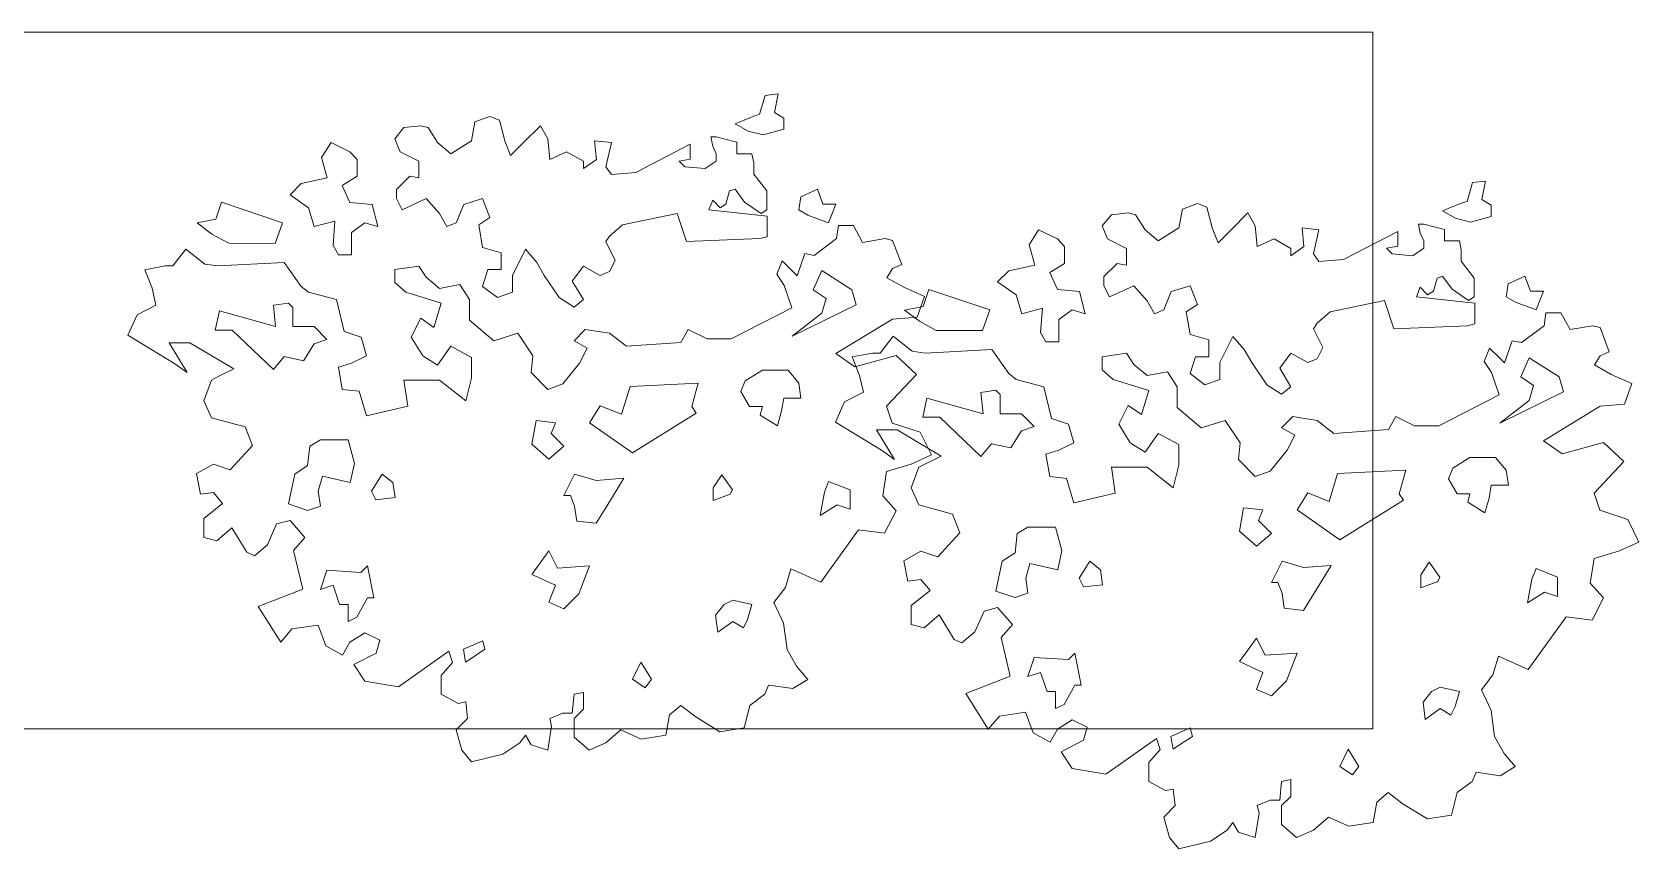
# Model space of a CAD drawing. Header units: millimetres. Extents: x 3079 to 579737, y 1565 to 1161826.
# Drawn here: x 106006 to 107390, y 927501 to 928205 of the extents above; entities that cross this region are included whole.
import ezdxf

# ---------------------------------------------------------------- set-up
doc = ezdxf.new("R2010")
doc.units = ezdxf.units.MM
doc.layers.add('partition', color=253, linetype='Continuous', lineweight=5)
doc.layers.add('TREES', color=72, linetype='Continuous', lineweight=5, transparency=0.05)

msp = doc.modelspace()

# ---------------------------------------------------------------- linework, layer by layer
at = {"layer": 'partition'}
for p, q in [((107161.2, 928204.8), (100488.1, 928204.8)), ((107161.2, 927604.8), (107161.2, 928204.8)), ((107161.2, 927604.8), (101088.1, 927604.8))]:
    msp.add_line(p, q, dxfattribs=at)
at = {"layer": 'TREES'}
for p, q in [((106387.8, 928127.5), (106400.7, 928132.1)), ((106400.7, 928132.1), (106408.9, 928129.1)), ((106318.7, 928112.9), (106326.7, 928122.5)), ((106326.7, 928122.5), (106341.2, 928124.2)), ((106341.2, 928124.2), (106347.5, 928122.5)), ((106347.5, 928122.5), (106355.7, 928109.6)), ((106384.8, 928111.3), (106387.8, 928127.5)), ((106408.9, 928129.1), (106413.6, 928111.3)), ((106429.7, 928109.6), (106444.3, 928124.2)), ((106444.3, 928124.2), (106450.6, 928112.9)), ((106323.4, 928101.7), (106318.7, 928112.9)), ((106355.7, 928109.6), (106367, 928100)), ((106367, 928100), (106384.8, 928111.3)), ((106413.6, 928111.3), (106418.5, 928098.4)), ((106418.5, 928098.4), (106429.7, 928109.6)), ((106450.6, 928112.9), (106452.2, 928095.1)), ((106490.9, 928111.3), (106505.4, 928109.6)), ((106492.5, 928095.1), (106490.9, 928111.3)), ((106505.4, 928109.6), (106500.7, 928088.8)), ((106526.5, 928083.9), (106573.3, 928108.3)), ((106573.3, 928108.3), (106573.3, 928095.4)), ((106592.7, 928106.6), (106591.1, 928114.6)), ((106591.1, 928114.6), (106595.7, 928114.6)), ((106595.7, 928100.1), (106592.7, 928106.6)), ((106595.7, 928114.6), (106613.5, 928109.9)), ((106613.5, 928109.9), (106613.5, 928100.1)), ((106339.6, 928093.5), (106323.4, 928101.7)), ((106339.6, 928079.2), (106339.6, 928093.5)), ((106452.2, 928095.1), (106466.7, 928101.7)), ((106466.7, 928101.7), (106481.3, 928093.5)), ((106481.3, 928087.2), (106492.5, 928095.1)), ((106481.3, 928093.5), (106481.3, 928087.2)), ((106573.3, 928095.4), (106563.7, 928093.7)), ((106563.7, 928093.7), (106568.6, 928088.8)), ((106586.1, 928087.2), (106595.7, 928093.7)), ((106595.7, 928093.7), (106595.7, 928100.1)), ((106613.5, 928100.1), (106626.4, 928100.1)), ((106626.4, 928100.1), (106628.1, 928092.1)), ((106628.1, 928092.1), (106628.1, 928082.5)), ((106320.1, 928069.3), (106331.6, 928080.6)), ((106331.6, 928080.6), (106339.6, 928079.2)), ((106500.7, 928088.8), (106505.4, 928082.2)), ((106505.4, 928082.2), (106526.5, 928083.9)), ((106568.6, 928088.8), (106586.1, 928087.2)), ((106628.1, 928082.5), (106639.3, 928068)), ((106320.1, 928061.4), (106320.1, 928069.3)), ((106607.2, 928068), (106604, 928056.7)), ((106611.9, 928069.6), (106607.2, 928068)), ((106620.1, 928058.4), (106611.9, 928069.6)), ((106639.3, 928068), (106639.3, 928051.8)), ((106325, 928051.8), (106320.1, 928061.4)), ((106345.9, 928061.4), (106325, 928051.8)), ((106357.4, 928048.5), (106345.9, 928061.4)), ((106363.7, 928037.3), (106357.4, 928048.5)), ((106378.2, 928056.4), (106371.6, 928040.5)), ((106394.4, 928061.4), (106378.2, 928056.4)), ((106400.7, 928045.2), (106394.4, 928061.4)), ((106562, 928048.5), (106515, 928038.9)), ((106570, 928024.4), (106562, 928048.5)), ((106592.7, 928060), (106589.4, 928051.8)), ((106589.4, 928051.8), (106639.6, 928046.4)), ((106599, 928053.4), (106592.7, 928060)), ((106604, 928056.7), (106599, 928053.4)), ((106634.4, 928048.5), (106620.1, 928058.4)), ((106639.3, 928051.8), (106634.4, 928048.5)), ((106936.1, 928047.5), (106950.6, 928049.1)), ((106950.6, 928049.1), (106956.9, 928047.5)), ((106994.2, 928036.2), (106997.2, 928052.4)), ((106997.2, 928052.4), (107010.1, 928057.1)), ((107010.1, 928057.1), (107018.3, 928054.1)), ((107018.3, 928054.1), (107023, 928036.2)), ((107039.2, 928034.6), (107053.7, 928049.1)), ((107053.7, 928049.1), (107060, 928037.9)), ((106371.6, 928040.5), (106363.7, 928037.3)), ((106391.1, 928038.9), (106400.7, 928045.2)), ((106394.4, 928019.4), (106391.1, 928038.9)), ((106515, 928038.9), (106503.7, 928029)), ((106639.6, 928046.4), (106639.6, 928028.6)), ((106699.3, 928026.9), (106701, 928038.2)), ((106701, 928038.2), (106713.9, 928038.2)), ((106713.9, 928038.2), (106721.8, 928023.7)), ((106928.2, 928037.9), (106936.1, 928047.5)), ((106932.8, 928026.6), (106928.2, 928037.9)), ((106956.9, 928047.5), (106965.2, 928034.6)), ((106976.4, 928025), (106994.2, 928036.2)), ((107023, 928036.2), (107027.9, 928023.3)), ((107060, 928037.9), (107061.6, 928020.1)), ((107100.3, 928036.2), (107114.8, 928034.6)), ((107101.9, 928020.1), (107100.3, 928036.2)), ((107202.1, 928031.6), (107200.5, 928039.5)), ((107200.5, 928039.5), (107205.2, 928039.5)), ((107205.2, 928039.5), (107223, 928034.9)), ((107223, 928034.9), (107223, 928025)), ((106503.7, 928029), (106500.7, 928024.4)), ((106500.7, 928024.4), (106508.7, 928008.2)), ((106633.3, 928026.9), (106570, 928024.4)), ((106639.6, 928028.6), (106633.3, 928026.9)), ((106679.9, 928012.4), (106699.3, 928026.9)), ((106721.8, 928023.7), (106741.3, 928026.9)), ((106741.3, 928026.9), (106747.6, 928025.3)), ((106747.6, 928025.3), (106755.5, 928004.5)), ((106949, 928018.4), (106932.8, 928026.6)), ((106965.2, 928034.6), (106976.4, 928025)), ((107027.9, 928023.3), (107039.2, 928034.6)), ((107061.6, 928020.1), (107076.2, 928026.6)), ((107076.2, 928026.6), (107090.7, 928018.4)), ((107114.8, 928034.6), (107110.1, 928013.8)), ((107135.9, 928008.8), (107182.7, 928033.2)), ((107182.7, 928033.2), (107182.7, 928020.3)), ((107205.2, 928025), (107202.1, 928031.6)), ((107205.2, 928018.7), (107205.2, 928025)), ((107223, 928025), (107235.9, 928025)), ((107235.9, 928025), (107237.5, 928017)), ((106127.5, 928003.4), (106138.8, 928017.9)), ((106138.8, 928017.9), (106155, 928005)), ((106410.5, 928014.8), (106394.4, 928019.4)), ((106410.5, 928000.2), (106410.5, 928014.8)), ((106431.4, 928017.8), (106420.1, 927995.3)), ((106441, 928006.5), (106431.4, 928017.8)), ((106508.7, 928008.2), (106503.7, 927998.6)), ((106647.8, 927996.2), (106652.5, 928007.8)), ((106652.5, 928007.8), (106660.7, 927999.5)), ((106665.3, 927994.9), (106671.9, 928014.1)), ((106671.9, 928014.1), (106679.9, 928012.4)), ((106949, 928004.2), (106949, 928018.4)), ((107090.7, 928012.1), (107101.9, 928020.1)), ((107090.7, 928018.4), (107090.7, 928012.1)), ((107110.1, 928013.8), (107114.8, 928007.2)), ((107114.8, 928007.2), (107135.9, 928008.8)), ((107182.7, 928020.3), (107173.1, 928018.7)), ((107173.1, 928018.7), (107178, 928013.8)), ((107178, 928013.8), (107195.6, 928012.1)), ((107195.6, 928012.1), (107205.2, 928018.7)), ((107237.5, 928017), (107237.5, 928007.5)), ((107237.5, 928007.5), (107248.7, 927992.9)), ((106103.4, 928000.1), (106121, 928003.4)), ((106109.7, 927984.2), (106103.4, 928000.1)), ((106121, 928003.4), (106127.5, 928003.4)), ((106155, 928005), (106166.2, 928003.4)), ((106166.2, 928003.4), (106223.6, 928006.5)), ((106223.6, 928006.5), (106238.1, 927985.7)), ((106318.7, 928000.2), (106339.6, 928003.3)), ((106318.7, 927989), (106318.7, 928000.2)), ((106339.6, 928003.3), (106345.9, 927993.7)), ((106345.9, 927993.7), (106357.4, 927984.1)), ((106394.4, 927985.7), (106399, 928000.2)), ((106399, 928000.2), (106410.5, 928000.2)), ((106420.1, 927995.3), (106420.1, 927980.8)), ((106447.5, 927995.3), (106441, 928006.5)), ((106460.4, 927976.1), (106447.5, 927995.3)), ((106481.3, 928003.3), (106471.7, 927990.4)), ((106495.8, 927995.3), (106481.3, 928003.3)), ((106503.7, 927998.6), (106495.8, 927995.3)), ((106654.1, 927986.6), (106647.8, 927996.2)), ((106660.7, 927999.5), (106665.3, 927994.9)), ((106747.6, 928001.2), (106742.6, 927993.2)), ((106742.6, 927993.2), (106757.2, 927985)), ((106755.5, 928004.5), (106747.6, 928001.2)), ((106929.5, 927994.3), (106941, 928005.5)), ((106929.5, 927986.3), (106929.5, 927994.3)), ((106941, 928005.5), (106949, 928004.2)), ((107221.3, 927994.6), (107216.7, 927992.9)), ((107229.6, 927983.3), (107221.3, 927994.6)), ((106113, 927969.7), (106109.7, 927984.2)), ((106238.1, 927985.7), (106244.5, 927980.8)), ((106244.5, 927980.8), (106268.6, 927974.5)), ((106328.3, 927980.8), (106318.7, 927989)), ((106358.7, 927971.2), (106328.3, 927980.8)), ((106357.4, 927984.1), (106374.9, 927987.4)), ((106374.9, 927987.4), (106383.1, 927974.5)), ((106407.3, 927976.1), (106394.4, 927985.7)), ((106420.1, 927980.8), (106407.3, 927976.1)), ((106471.7, 927990.4), (106481.3, 927974.5)), ((106660.7, 927967.4), (106654.1, 927986.6)), ((106757.2, 927985), (106775, 927977)), ((106934.5, 927976.7), (106929.5, 927986.3)), ((106955.3, 927986.3), (106934.5, 927976.7)), ((106966.8, 927973.4), (106955.3, 927986.3)), ((106987.6, 927981.4), (106981.1, 927965.5)), ((107003.8, 927986.3), (106987.6, 927981.4)), ((107010.1, 927970.2), (107003.8, 927986.3)), ((107202.1, 927985), (107198.9, 927976.7)), ((107208.4, 927978.4), (107202.1, 927985)), ((107213.4, 927981.7), (107208.4, 927978.4)), ((107216.7, 927992.9), (107213.4, 927981.7)), ((107243.8, 927973.5), (107229.6, 927983.3)), ((107248.7, 927992.9), (107248.7, 927976.7)), ((106096.8, 927961.4), (106113, 927969.7)), ((106268.6, 927974.5), (106275.1, 927947)), ((106352.4, 927950.3), (106358.7, 927971.2)), ((106383.1, 927974.5), (106383.1, 927956.6)), ((106473.3, 927967.9), (106460.4, 927976.1)), ((106481.3, 927974.5), (106473.3, 927967.9)), ((106608.6, 927940.7), (106660.7, 927967.4)), ((106775, 927977), (106768.7, 927959.2)), ((106973.1, 927962.2), (106966.8, 927973.4)), ((106981.1, 927965.5), (106973.1, 927962.2)), ((107000.5, 927963.8), (107010.1, 927970.2)), ((107171.4, 927973.5), (107124.4, 927963.8)), ((107179.4, 927949.3), (107171.4, 927973.5)), ((107198.9, 927976.7), (107249, 927971.4)), ((107248.7, 927976.7), (107243.8, 927973.5)), ((107249, 927971.4), (107249, 927953.5)), ((106088.9, 927943.9), (106096.8, 927961.4)), ((106333, 927942.1), (106341.2, 927958.3)), ((106341.2, 927958.3), (106352.4, 927950.3)), ((106383.1, 927956.6), (106404, 927938.8)), ((106747.6, 927957.6), (106698.8, 927927.9)), ((106768.7, 927959.2), (106747.6, 927957.6)), ((107003.8, 927944.4), (107000.5, 927963.8)), ((107113.2, 927954), (107110.1, 927949.3)), ((107124.4, 927963.8), (107113.2, 927954)), ((107242.7, 927951.9), (107179.4, 927949.3)), ((107249, 927953.5), (107242.7, 927951.9)), ((107289.3, 927937.4), (107308.8, 927951.9)), ((107308.8, 927951.9), (107310.4, 927963.1)), ((107310.4, 927963.1), (107323.3, 927963.1)), ((107323.3, 927963.1), (107331.2, 927948.6)), ((107331.2, 927948.6), (107350.7, 927951.9)), ((107350.7, 927951.9), (107357, 927950.3)), ((106128.5, 927919.6), (106088.9, 927943.9)), ((106275.1, 927947), (106289.7, 927942.1)), ((106289.7, 927942.1), (106294.3, 927925.9)), ((106342.8, 927925.9), (106333, 927942.1)), ((106404, 927938.8), (106424.8, 927945.4)), ((106424.8, 927945.4), (106437.7, 927925.9)), ((106473.3, 927938.8), (106482.9, 927948.7)), ((106484.6, 927932.5), (106473.3, 927938.8)), ((106482.9, 927948.7), (106503.7, 927945.4)), ((106503.7, 927945.4), (106518.3, 927934.2)), ((106565.3, 927937.5), (106571.6, 927948.7)), ((106571.6, 927948.7), (106587.8, 927940.7)), ((106587.8, 927940.7), (106608.6, 927940.7)), ((106737, 927928.3), (106748.2, 927942.9)), ((106748.2, 927942.9), (106764.4, 927930)), ((107020, 927939.7), (107003.8, 927944.4)), ((107020, 927925.2), (107020, 927939.7)), ((107040.8, 927942.7), (107029.6, 927920.3)), ((107050.4, 927931.5), (107040.8, 927942.7)), ((107110.1, 927949.3), (107118.1, 927933.1)), ((107274.7, 927919.9), (107281.3, 927939)), ((107281.3, 927939), (107289.3, 927937.4)), ((107357, 927950.3), (107364.9, 927929.4)), ((106124.3, 927937.3), (106139.8, 927911.7)), ((106142.1, 927937.3), (106124.3, 927937.3)), ((106180, 927914.7), (106142.1, 927937.3)), ((106294.3, 927925.9), (106281.5, 927919.6)), ((106355.7, 927918), (106342.8, 927925.9)), ((106367, 927934.2), (106355.7, 927918)), ((106384.8, 927924.6), (106367, 927934.2)), ((106384.8, 927906.7), (106384.8, 927924.6)), ((106437.7, 927925.9), (106436.3, 927911.7)), ((106478, 927919.6), (106484.6, 927932.5)), ((106518.3, 927934.2), (106565.3, 927937.5)), ((106698.8, 927927.9), (106715, 927916.6)), ((106712.9, 927925.1), (106730.4, 927928.3)), ((106719.2, 927909.1), (106712.9, 927925.1)), ((106715, 927916.6), (106750.6, 927926.2)), ((106730.4, 927928.3), (106737, 927928.3)), ((106750.6, 927926.2), (106768.1, 927910)), ((106764.4, 927930), (106775.6, 927928.3)), ((106775.6, 927928.3), (106833, 927931.5)), ((106833, 927931.5), (106847.6, 927910.7)), ((106928.2, 927925.2), (106949, 927928.2)), ((106928.2, 927913.9), (106928.2, 927925.2)), ((106949, 927928.2), (106955.3, 927918.6)), ((107003.8, 927910.7), (107008.5, 927925.2)), ((107008.5, 927925.2), (107020, 927925.2)), ((107057, 927920.3), (107050.4, 927931.5)), ((107090.7, 927928.2), (107081.1, 927915.3)), ((107105.2, 927920.3), (107090.7, 927928.2)), ((107118.1, 927933.1), (107113.2, 927923.5)), ((107257.2, 927921.2), (107261.9, 927932.7)), ((107261.9, 927932.7), (107270.1, 927924.5)), ((107270.1, 927924.5), (107274.7, 927919.9)), ((107357, 927926.1), (107352.1, 927918.2)), ((107364.9, 927929.4), (107357, 927926.1)), ((106139.8, 927911.7), (106128.5, 927919.6)), ((106167.2, 927908.4), (106180, 927914.7)), ((106281.5, 927919.6), (106270.2, 927916.3)), ((106270.2, 927916.3), (106273.5, 927897.1)), ((106436.3, 927911.7), (106450.6, 927897.1)), ((106463.4, 927901.8), (106478, 927919.6)), ((106847.6, 927910.7), (106853.9, 927905.7)), ((106937.7, 927905.7), (106928.2, 927913.9)), ((106955.3, 927918.6), (106966.8, 927909)), ((106966.8, 927909), (106984.3, 927912.3)), ((106984.3, 927912.3), (106992.6, 927899.4)), ((107016.7, 927901.1), (107003.8, 927910.7)), ((107029.6, 927920.3), (107029.6, 927905.7)), ((107069.9, 927901.1), (107057, 927920.3)), ((107081.1, 927915.3), (107090.7, 927899.4)), ((107113.2, 927923.5), (107105.2, 927920.3)), ((107263.5, 927911.6), (107257.2, 927921.2)), ((107270.1, 927892.4), (107263.5, 927911.6)), ((107352.1, 927918.2), (107366.6, 927909.9)), ((106154.3, 927887.3), (106160.9, 927905.1)), ((106160.9, 927905.1), (106167.2, 927908.4)), ((106273.5, 927897.1), (106288, 927895.5)), ((106326.7, 927905.1), (106357.4, 927905.1)), ((106330, 927882.6), (106326.7, 927905.1)), ((106357.4, 927905.1), (106379.9, 927887.3)), ((106379.9, 927887.3), (106384.8, 927906.7)), ((106450.6, 927897.1), (106463.4, 927901.8)), ((106722.4, 927894.6), (106719.2, 927909.1)), ((106768.1, 927910), (106742.4, 927882.6)), ((106853.9, 927905.7), (106878, 927899.4)), ((106878, 927899.4), (106884.6, 927872)), ((106968.2, 927896.1), (106937.7, 927905.7)), ((106992.6, 927899.4), (106992.6, 927881.6)), ((107029.6, 927905.7), (107016.7, 927901.1)), ((107082.7, 927892.8), (107069.9, 927901.1)), ((107090.7, 927899.4), (107082.7, 927892.8)), ((107366.6, 927909.9), (107384.4, 927902)), ((107384.4, 927902), (107378.1, 927884.2)), ((106160.9, 927872.7), (106154.3, 927887.3)), ((106288, 927895.5), (106294.3, 927874.4)), ((106294.3, 927874.4), (106330, 927882.6)), ((106698.3, 927868.8), (106706.3, 927886.4)), ((106706.3, 927886.4), (106722.4, 927894.6)), ((106742.4, 927882.6), (106747.3, 927868.1)), ((106942.4, 927867.1), (106950.6, 927883.2)), ((106950.6, 927883.2), (106961.9, 927875.3)), ((106961.9, 927875.3), (106968.2, 927896.1)), ((107218, 927865.7), (107270.1, 927892.4)), ((107357, 927882.5), (107308.2, 927852.8)), ((107378.1, 927884.2), (107357, 927882.5)), ((106189.9, 927864.8), (106160.9, 927872.7)), ((106737.9, 927844.6), (106698.3, 927868.8)), ((106884.6, 927872), (106899.1, 927867.1)), ((106992.6, 927881.6), (107013.4, 927863.8)), ((107013.4, 927863.8), (107034.2, 927870.3)), ((107034.2, 927870.3), (107047.1, 927850.9)), ((107082.7, 927863.8), (107092.3, 927873.6)), ((107092.3, 927873.6), (107113.2, 927870.3)), ((107113.2, 927870.3), (107127.7, 927859.1)), ((107174.7, 927862.4), (107181, 927873.6)), ((107181, 927873.6), (107197.2, 927865.7)), ((106196.2, 927848.6), (106189.9, 927864.8)), ((106733.7, 927862.3), (106749.2, 927836.6)), ((106751.5, 927862.3), (106733.7, 927862.3)), ((106747.3, 927868.1), (106771.4, 927860.1)), ((106789.5, 927839.6), (106751.5, 927862.3)), ((106771.4, 927860.1), (106781, 927840.7)), ((106899.1, 927867.1), (106903.8, 927850.9)), ((106952.3, 927850.9), (106942.4, 927867.1)), ((106976.4, 927859.1), (106965.2, 927842.9)), ((106994.2, 927849.5), (106976.4, 927859.1)), ((107094, 927857.5), (107082.7, 927863.8)), ((107087.4, 927844.6), (107094, 927857.5)), ((107127.7, 927859.1), (107174.7, 927862.4)), ((107197.2, 927865.7), (107218, 927865.7)), ((106177, 927827.8), (106196.2, 927848.6)), ((106749.2, 927836.6), (106737.9, 927844.6)), ((106890.9, 927844.6), (106879.6, 927841.3)), ((106879.6, 927841.3), (106882.9, 927822.1)), ((106903.8, 927850.9), (106890.9, 927844.6)), ((106965.2, 927842.9), (106952.3, 927850.9)), ((106994.2, 927831.7), (106994.2, 927849.5)), ((107047.1, 927850.9), (107045.7, 927836.6)), ((107072.9, 927826.7), (107087.4, 927844.6)), ((107308.2, 927852.8), (107324.4, 927841.6)), ((107324.4, 927841.6), (107360, 927851.2)), ((107360, 927851.2), (107377.6, 927835)), ((106148, 927824.5), (106162.5, 927832.7)), ((106162.5, 927832.7), (106177, 927827.8)), ((106763.5, 927832.7), (106742.4, 927826.4)), ((106781, 927840.7), (106763.5, 927832.7)), ((106763.7, 927812.2), (106770.3, 927830)), ((106770.3, 927830), (106776.6, 927833.3)), ((106776.6, 927833.3), (106789.5, 927839.6)), ((106936.1, 927830), (106966.8, 927830)), ((106939.4, 927807.6), (106936.1, 927830)), ((106966.8, 927830), (106989.3, 927812.2)), ((106989.3, 927812.2), (106994.2, 927831.7)), ((107045.7, 927836.6), (107060, 927822.1)), ((107377.6, 927835), (107351.8, 927807.6)), ((106151.3, 927806.9), (106148, 927824.5)), ((106742.4, 927826.4), (106739.1, 927805.3)), ((106882.9, 927822.1), (106897.5, 927820.4)), ((106897.5, 927820.4), (106903.8, 927799.3)), ((107060, 927822.1), (107072.9, 927826.7)), ((106162.5, 927808.3), (106151.3, 927806.9)), ((106170.4, 927798.7), (106162.5, 927808.3)), ((106739.1, 927805.3), (106750.6, 927792.4)), ((106770.3, 927797.7), (106763.7, 927812.2)), ((106903.8, 927799.3), (106939.4, 927807.6)), ((107351.8, 927807.6), (107356.7, 927793)), ((106154.3, 927785.8), (106170.4, 927798.7)), ((106154.3, 927769.6), (106154.3, 927785.8)), ((106750.6, 927792.4), (106740.7, 927773.2)), ((106799.3, 927789.7), (106770.3, 927797.7)), ((106805.6, 927773.6), (106799.3, 927789.7)), ((107356.7, 927793), (107380.8, 927785.1)), ((106178.4, 927777.9), (106165.5, 927766.6)), ((106191.3, 927756.8), (106178.4, 927777.9)), ((106217, 927781.2), (106209.1, 927763.3)), ((106228.6, 927784.2), (106217, 927781.2)), ((106241.4, 927769.6), (106228.6, 927784.2)), ((106718.2, 927776.2), (106685.7, 927731)), ((106740.7, 927773.2), (106718.2, 927776.2)), ((106786.5, 927752.7), (106805.6, 927773.6)), ((107380.8, 927785.1), (107390.4, 927765.6)), ((106165.5, 927766.6), (106154.3, 927769.6)), ((106209.1, 927763.3), (106197.9, 927753.7)), ((106231.6, 927758.4), (106241.4, 927769.6)), ((106239.5, 927724.9), (106231.6, 927758.4)), ((107390.4, 927765.6), (107372.9, 927757.7)), ((106197.9, 927753.7), (106191.3, 927756.8)), ((106757.4, 927749.4), (106771.9, 927757.7)), ((106760.7, 927731.9), (106757.4, 927749.4)), ((106771.9, 927757.7), (106786.5, 927752.7)), ((107351.8, 927751.4), (107348.5, 927730.2)), ((107372.9, 927757.7), (107351.8, 927751.4)), ((106660, 927742.5), (106655.3, 927726.3)), ((106685.7, 927731), (106660, 927742.5)), ((106771.9, 927733.2), (106760.7, 927731.9)), ((106779.9, 927723.7), (106771.9, 927733.2)), ((107348.5, 927730.2), (107360, 927717.4)), ((106201.1, 927710.1), (106239.5, 927724.9)), ((106655.3, 927726.3), (106645.4, 927713.4)), ((106763.7, 927710.8), (106779.9, 927723.7)), ((107360, 927717.4), (107350.2, 927698.2)), ((106220.6, 927679.4), (106201.1, 927710.1)), ((106645.4, 927713.4), (106653.7, 927695.6)), ((106763.7, 927694.6), (106763.7, 927710.8)), ((106787.8, 927702.8), (106774.9, 927691.6)), ((106800.7, 927681.7), (106787.8, 927702.8)), ((106826.5, 927706.1), (106818.5, 927688.3)), ((106838, 927709.1), (106826.5, 927706.1)), ((106850.9, 927694.6), (106838, 927709.1)), ((106230.2, 927690.7), (106220.6, 927679.4)), ((106252.7, 927694), (106230.2, 927690.7)), ((106259.3, 927676.1), (106252.7, 927694)), ((106653.7, 927695.6), (106656.7, 927673.1)), ((106774.9, 927691.6), (106763.7, 927694.6)), ((106841, 927683.3), (106850.9, 927694.6)), ((107327.7, 927701.2), (107295.2, 927655.9)), ((107350.2, 927698.2), (107327.7, 927701.2)), ((106273.8, 927668.2), (106259.3, 927676.1)), ((106280.1, 927679.4), (106273.8, 927668.2)), ((106293, 927687.4), (106280.1, 927679.4)), ((106305.8, 927681.1), (106293, 927687.4)), ((106302.6, 927669.8), (106305.8, 927681.1)), ((106807.3, 927678.7), (106800.7, 927681.7)), ((106818.5, 927688.3), (106807.3, 927678.7)), ((106848.9, 927649.9), (106841, 927683.3)), ((106283.4, 927660), (106302.6, 927669.8)), ((106365.3, 927671.5), (106322, 927640.8)), ((106358.7, 927650.6), (106368.6, 927661.9)), ((106368.6, 927661.9), (106365.3, 927671.5)), ((106656.7, 927673.1), (106664.9, 927658.6)), ((107269.4, 927667.4), (107264.7, 927651.3)), ((107295.2, 927655.9), (107269.4, 927667.4)), ((106293, 927645.7), (106283.4, 927660)), ((106358.7, 927634.5), (106358.7, 927650.6)), ((106674.5, 927647.3), (106661.6, 927639.4)), ((106664.9, 927658.6), (106674.5, 927647.3)), ((106810.6, 927635.1), (106848.9, 927649.9)), ((107264.7, 927651.3), (107254.9, 927638.4)), ((106322, 927640.8), (106293, 927645.7)), ((106373.3, 927626.5), (106358.7, 927634.5)), ((106473.3, 927634.5), (106471.7, 927618.3)), ((106481.3, 927636.1), (106473.3, 927634.5)), ((106481.3, 927621.6), (106481.3, 927636.1)), ((106637.5, 927634.5), (106624.6, 927624.9)), ((106640.8, 927642.4), (106637.5, 927634.5)), ((106661.6, 927639.4), (106640.8, 927642.4)), ((106830, 927604.4), (106810.6, 927635.1)), ((107254.9, 927638.4), (107263.1, 927620.6)), ((106379.9, 927627.9), (106373.3, 927626.5)), ((106381.5, 927613.6), (106379.9, 927627.9)), ((106473.3, 927613.6), (106481.3, 927621.6)), ((106565.1, 927624.9), (106555.3, 927616.6)), ((106578, 927615), (106565.1, 927624.9)), ((106624.6, 927624.9), (106619.7, 927605.4)), ((107263.1, 927620.6), (107266.1, 927598.1)), ((106371.6, 927603.7), (106381.5, 927613.6)), ((106453.9, 927607), (106450.6, 927586.2)), ((106463.4, 927618.3), (106452.2, 927613.6)), ((106452.2, 927613.6), (106453.9, 927607)), ((106471.7, 927618.3), (106463.4, 927618.3)), ((106473.3, 927597.4), (106473.3, 927613.6)), ((106555.3, 927616.6), (106552.2, 927599.1)), ((106598.8, 927602.1), (106578, 927615)), ((106839.6, 927615.6), (106830, 927604.4)), ((106862.1, 927618.9), (106839.6, 927615.6)), ((106868.7, 927601.1), (106862.1, 927618.9)), ((106902.4, 927612.3), (106889.5, 927604.4)), ((106915.3, 927606), (106902.4, 927612.3)), ((106912, 927594.8), (106915.3, 927606)), ((106376.6, 927586.2), (106371.6, 927603.7)), ((106426.4, 927592.5), (106411.9, 927582.9)), ((106431.4, 927599.1), (106426.4, 927592.5)), ((106436.3, 927590.9), (106431.4, 927599.1)), ((106486.2, 927586.2), (106473.3, 927597.4)), ((106500.7, 927592.5), (106486.2, 927586.2)), ((106513.6, 927603.7), (106500.7, 927592.5)), ((106531.1, 927595.8), (106513.6, 927603.7)), ((106552.2, 927599.1), (106531.1, 927595.8)), ((106619.7, 927605.4), (106598.8, 927602.1)), ((106883.2, 927593.1), (106868.7, 927601.1)), ((106889.5, 927604.4), (106883.2, 927593.1)), ((106892.8, 927584.9), (106912, 927594.8)), ((106974.8, 927596.4), (106931.4, 927565.7)), ((106978, 927586.8), (106974.8, 927596.4)), ((107266.1, 927598.1), (107274.3, 927583.5)), ((106384.8, 927576.3), (106376.6, 927586.2)), ((106411.9, 927582.9), (106384.8, 927576.3)), ((106450.6, 927586.2), (106436.3, 927590.9)), ((106902.4, 927570.6), (106892.8, 927584.9)), ((106968.2, 927575.6), (106978, 927586.8)), ((107274.3, 927583.5), (107283.9, 927572.3)), ((106931.4, 927565.7), (106902.4, 927570.6)), ((106968.2, 927559.4), (106968.2, 927575.6)), ((107250.2, 927567.4), (107246.9, 927559.4)), ((107271, 927564.3), (107250.2, 927567.4)), ((107283.9, 927572.3), (107271, 927564.3)), ((106982.7, 927551.5), (106968.2, 927559.4)), ((106989.3, 927552.8), (106982.7, 927551.5)), ((106990.9, 927538.6), (106989.3, 927552.8)), ((107082.7, 927559.4), (107081.1, 927543.2)), ((107090.7, 927561.1), (107082.7, 927559.4)), ((107090.7, 927546.5), (107090.7, 927561.1)), ((107246.9, 927559.4), (107234, 927549.8)), ((106981.1, 927528.7), (106990.9, 927538.6)), ((107072.9, 927543.2), (107061.6, 927538.6)), ((107061.6, 927538.6), (107063.3, 927532)), ((107081.1, 927543.2), (107072.9, 927543.2)), ((107082.7, 927538.6), (107090.7, 927546.5)), ((107082.7, 927522.4), (107082.7, 927538.6)), ((107164.7, 927541.6), (107161.7, 927524)), ((107174.6, 927549.8), (107164.7, 927541.6)), ((107187.4, 927539.9), (107174.6, 927549.8)), ((107208.3, 927527.1), (107187.4, 927539.9)), ((107234, 927549.8), (107229.1, 927530.3)), ((106986, 927511.1), (106981.1, 927528.7)), ((107040.8, 927524), (107035.9, 927517.5)), ((107045.7, 927515.8), (107040.8, 927524)), ((107063.3, 927532), (107060, 927511.1)), ((107123, 927528.7), (107110.1, 927517.5)), ((107140.6, 927520.7), (107123, 927528.7)), ((107161.7, 927524), (107140.6, 927520.7)), ((107229.1, 927530.3), (107208.3, 927527.1)), ((106994.2, 927501.3), (106986, 927511.1)), ((107035.9, 927517.5), (107021.3, 927507.9)), ((107060, 927511.1), (107045.7, 927515.8)), ((107095.6, 927511.1), (107082.7, 927522.4)), ((107110.1, 927517.5), (107095.6, 927511.1)), ((107021.3, 927507.9), (106994.2, 927501.3))]:
    msp.add_line(p, q, dxfattribs=at)
for points in [[(106623.1, 928119.5), (106636, 928116.2), (106653.8, 928121.2), (106653.8, 928130.8), (106645.9, 928135.7), (106648.9, 928151.6), (106637.7, 928150.2), (106633, 928134.1), (106628.1, 928132.4), (106611.9, 928125.8)], [(106265.6, 928021.1), (106270.2, 928013.1), (106281.5, 928013.1), (106281.5, 928032.3), (106293, 928040.5), (106304.2, 928037.3), (106299.3, 928056.4), (106280.1, 928058.1), (106273.5, 928072.6), (106286.4, 928080.6), (106286.4, 928095.1), (106280.1, 928101.7), (106263.9, 928109.6), (106255.7, 928096.8), (106260.6, 928079.2), (106238.1, 928074.3), (106228.6, 928064.7), (106244.5, 928053.4), (106249.4, 928037.3), (106267.2, 928041.9)], [(107232.6, 928044.5), (107245.5, 928041.2), (107263.3, 928046.1), (107263.3, 928055.7), (107255.3, 928060.6), (107258.3, 928076.5), (107247.1, 928075.2), (107242.4, 928059), (107237.5, 928057.4), (107221.3, 928050.8)], [(106674.7, 928047.1), (106692.5, 928040.6), (106698.8, 928056.7), (106687.6, 928056.7), (106682.9, 928069.6), (106668.4, 928063), (106666.7, 928051.8)], [(106175.8, 928022.9), (106215.7, 928022.7), (106222, 928040.5), (106169.5, 928058.2), (106164.5, 928043.7), (106148.4, 928040.4), (106161.3, 928030.8)], [(106875, 927946), (106879.6, 927938.1), (106890.9, 927938.1), (106890.9, 927957.3), (106902.4, 927965.5), (106913.6, 927962.2), (106908.7, 927981.4), (106889.5, 927983), (106882.9, 927997.6), (106895.8, 928005.5), (106895.8, 928020.1), (106889.5, 928026.6), (106873.3, 928034.6), (106865.1, 928021.7), (106870, 928004.2), (106847.6, 927999.2), (106838, 927989.6), (106853.9, 927978.4), (106858.8, 927962.2), (106876.6, 927966.9)], [(106712.4, 927982.8), (106716.1, 927969.9), (106661.2, 927943), (106686.6, 927962.6), (106690.3, 927975.4), (106679.3, 927982.8), (106686.6, 927999.4)], [(107284.1, 927972.1), (107301.9, 927965.5), (107308.2, 927981.7), (107297, 927981.7), (107292.3, 927994.6), (107277.8, 927988), (107276.1, 927976.7)], [(106785.2, 927947.8), (106825.1, 927947.7), (106831.4, 927965.5), (106778.9, 927983.2), (106774, 927968.6), (106757.8, 927965.4), (106770.7, 927955.8)], [(106249.2, 927936.4), (106240, 927921.7), (106223.4, 927925.4), (106214.2, 927914.3), (106178.8, 927948), (106164.1, 927948), (106167.8, 927964.6), (106216, 927951.2), (106214.2, 927969.6), (106227.1, 927971.4), (106230.8, 927967.7), (106230.8, 927951.2), (106249.2, 927951.2), (106260.2, 927940.1)], [(107321.8, 927907.8), (107325.5, 927894.9), (107270.6, 927868), (107296, 927887.5), (107299.7, 927900.4), (107288.7, 927907.8), (107296, 927924.3)], [(106635.4, 927882.3), (106624.4, 927882.3), (106617, 927895.2), (106620.7, 927904.4), (106635.4, 927913.6), (106657.5, 927913.6), (106666.7, 927902.5), (106668.5, 927889.6), (106653.8, 927889.6), (106652, 927878.6), (106648.3, 927865.7), (106633.6, 927874.9)], [(106495.8, 927883), (106486.6, 927868.3), (106523.4, 927842.5), (106578.4, 927876.7), (106574.7, 927882.3), (106580.2, 927902.5), (106521.5, 927899.6), (106514.2, 927875.7)], [(106858.6, 927861.4), (106849.4, 927846.7), (106832.8, 927850.3), (106823.6, 927839.3), (106788.3, 927873), (106773.5, 927873), (106777.2, 927889.5), (106825.5, 927876.1), (106823.6, 927894.5), (106836.5, 927896.4), (106840.2, 927892.7), (106840.2, 927876.1), (106858.6, 927876.1), (106869.6, 927865.1)], [(106440.5, 927870.2), (106436.9, 927849.9), (106451.6, 927837), (106464.5, 927848.1), (106453.4, 927859.1), (106457.1, 927868.3)], [(106284.1, 927833.3), (106280.4, 927816.8), (106256.5, 927822.3), (106252.8, 927809.4), (106254.7, 927796.5), (106243.6, 927792.8), (106227.1, 927798.4), (106232.6, 927824.1), (106243.6, 927831.5), (106245.5, 927848.1), (106254.7, 927853.6), (106278.6, 927853.6)], [(107105.2, 927808), (107096, 927793.3), (107132.8, 927767.5), (107187.8, 927801.7), (107184.1, 927807.2), (107189.6, 927827.5), (107130.9, 927824.6), (107123.6, 927800.6)], [(107244.8, 927807.2), (107233.8, 927807.2), (107226.4, 927820.1), (107230.1, 927829.3), (107244.8, 927838.5), (107266.9, 927838.5), (107276.1, 927827.5), (107278, 927814.6), (107263.2, 927814.6), (107261.4, 927803.5), (107257.7, 927790.6), (107243, 927799.9)], [(106317.2, 927816.8), (106319.1, 927803.9), (106302.5, 927802), (106298.8, 927809.4), (106308, 927824.1)], [(106501.3, 927796.5), (106492.1, 927781.8), (106475.5, 927783.6), (106473.7, 927796.5), (106470, 927805.7), (106464.5, 927805.7), (106473.7, 927824.1), (106492.1, 927818.6), (106516, 927820.5)], [(106607.8, 927806.8), (106609.6, 927810.5), (106600.4, 927823.4), (106593.1, 927812.3), (106593.1, 927801.3)], [(106710.9, 927810.5), (106710.9, 927793.9), (106699.8, 927797.6), (106685.1, 927788.4), (106688.8, 927808.6), (106692.5, 927817.8)], [(107050, 927795.1), (107046.3, 927774.9), (107061, 927762), (107073.9, 927773), (107062.9, 927784.1), (107066.5, 927793.3)], [(106893.5, 927758.3), (106889.9, 927741.7), (106865.9, 927747.2), (106862.3, 927734.4), (106864.1, 927721.5), (106853.1, 927717.8), (106836.5, 927723.3), (106842, 927749.1), (106853.1, 927756.4), (106854.9, 927773), (106864.1, 927778.5), (106888, 927778.5)], [(106477.4, 927721), (106464.5, 927708.1), (106451.6, 927713.7), (106457.1, 927728.4), (106436.9, 927737.6), (106451.6, 927757.9), (106458.9, 927743.1), (106486.6, 927745)], [(106286, 927700.8), (106278.6, 927697.1), (106278.6, 927711.8), (106271.2, 927711.8), (106265.7, 927728.4), (106254.7, 927724.7), (106260.2, 927741.3), (106289.6, 927739.4), (106295.2, 927745), (106300.7, 927717.4), (106295.2, 927717.4)], [(106926.7, 927741.7), (106928.5, 927728.8), (106912, 927727), (106908.3, 927734.4), (106917.5, 927749.1)], [(107110.7, 927721.5), (107101.5, 927706.7), (107084.9, 927708.6), (107083.1, 927721.5), (107079.4, 927730.7), (107073.9, 927730.7), (107083.1, 927749.1), (107101.5, 927743.6), (107125.4, 927745.4)], [(107217.2, 927731.7), (107219.1, 927735.4), (107209.9, 927748.3), (107202.5, 927737.3), (107202.5, 927726.2)], [(107320.3, 927735.4), (107320.3, 927718.8), (107309.2, 927722.5), (107294.5, 927713.3), (107298.2, 927733.6), (107301.9, 927742.8)], [(106595.1, 927702.6), (106597, 927687.9), (106609.9, 927697.1), (106619.1, 927691.6), (106622.7, 927698.9), (106626.4, 927711.8), (106609.9, 927715.5), (106602.5, 927711.8)], [(106385.3, 927665.8), (106379.8, 927662.1), (106378, 927673.2), (106394.5, 927680.5), (106396.4, 927673.2)], [(107086.8, 927646), (107073.9, 927633.1), (107061, 927638.6), (107066.5, 927653.3), (107046.3, 927662.6), (107061, 927682.8), (107068.4, 927668.1), (107096, 927669.9)], [(106523.4, 927647.4), (106534.4, 927640), (106539.9, 927647.4), (106530.7, 927662.1)], [(106895.4, 927625.7), (106888, 927622.1), (106888, 927636.8), (106880.7, 927636.8), (106875.1, 927653.3), (106864.1, 927649.7), (106869.6, 927666.2), (106899.1, 927664.4), (106904.6, 927669.9), (106910.1, 927642.3), (106904.6, 927642.3)], [(107204.6, 927627.6), (107206.4, 927612.8), (107219.3, 927622.1), (107228.5, 927616.5), (107232.2, 927623.9), (107235.8, 927636.8), (107219.3, 927640.5), (107211.9, 927636.8)], [(106994.8, 927590.8), (106989.2, 927587.1), (106987.4, 927598.1), (107004, 927605.5), (107005.8, 927598.1)], [(107132.8, 927572.3), (107143.8, 927565), (107149.3, 927572.3), (107140.1, 927587.1)]]:
    msp.add_lwpolyline(points, close=True, dxfattribs=at)

doc.saveas('drawing.dxf')
